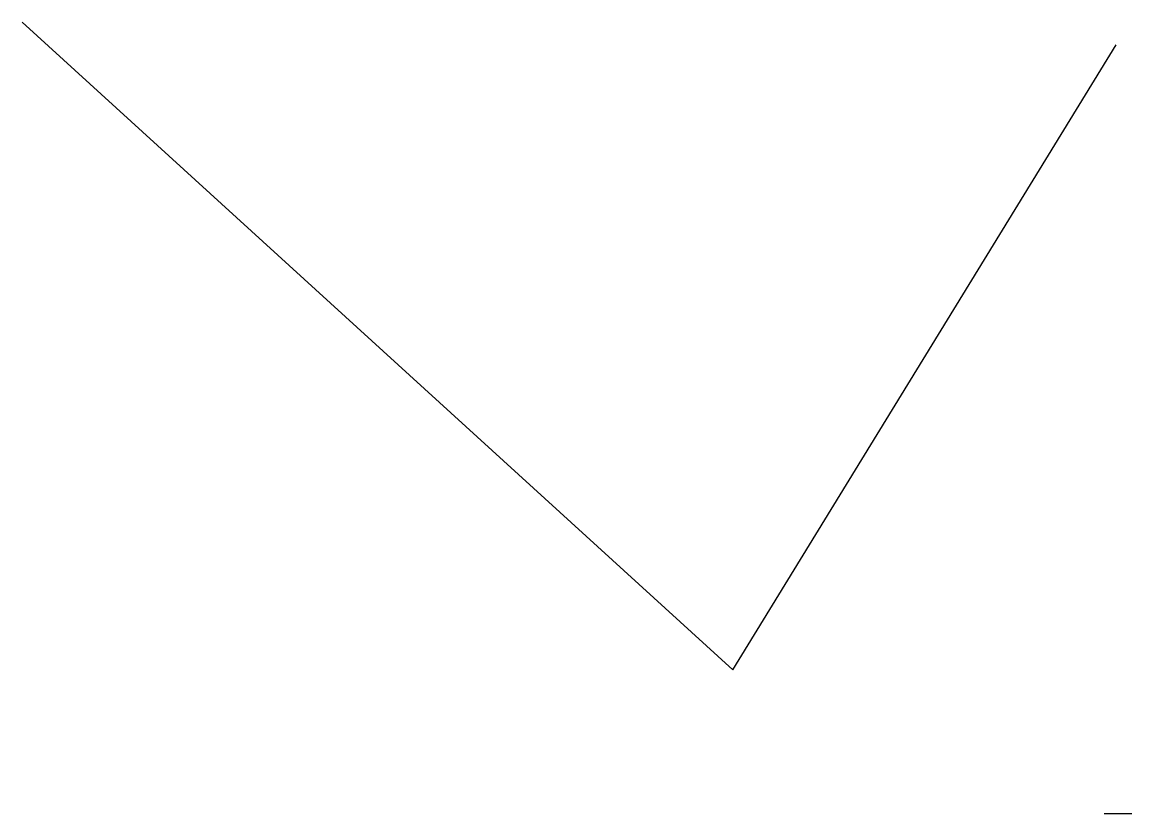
# Model space of a CAD drawing. Extents: x 342 to 716, y 427 to 695.
import ezdxf

# ---------------------------------------------------------------- set-up
doc = ezdxf.new("R2010")
doc.units = 0
doc.layers.add('Calque_1', color=7, linetype='CONTINUOUS')

msp = doc.modelspace()

# ---------------------------------------------------------------- linework, layer by layer
at = {"layer": 'Calque_1', "color": 1}
for points in [[(341.87424, 694.565655), (581.68859, 476.032185), (711.028, 686.902535)], [(716.28159, 427.410225), (706.94187, 427.410225)]]:
    msp.add_lwpolyline(points, dxfattribs=at)

doc.saveas('drawing.dxf')
